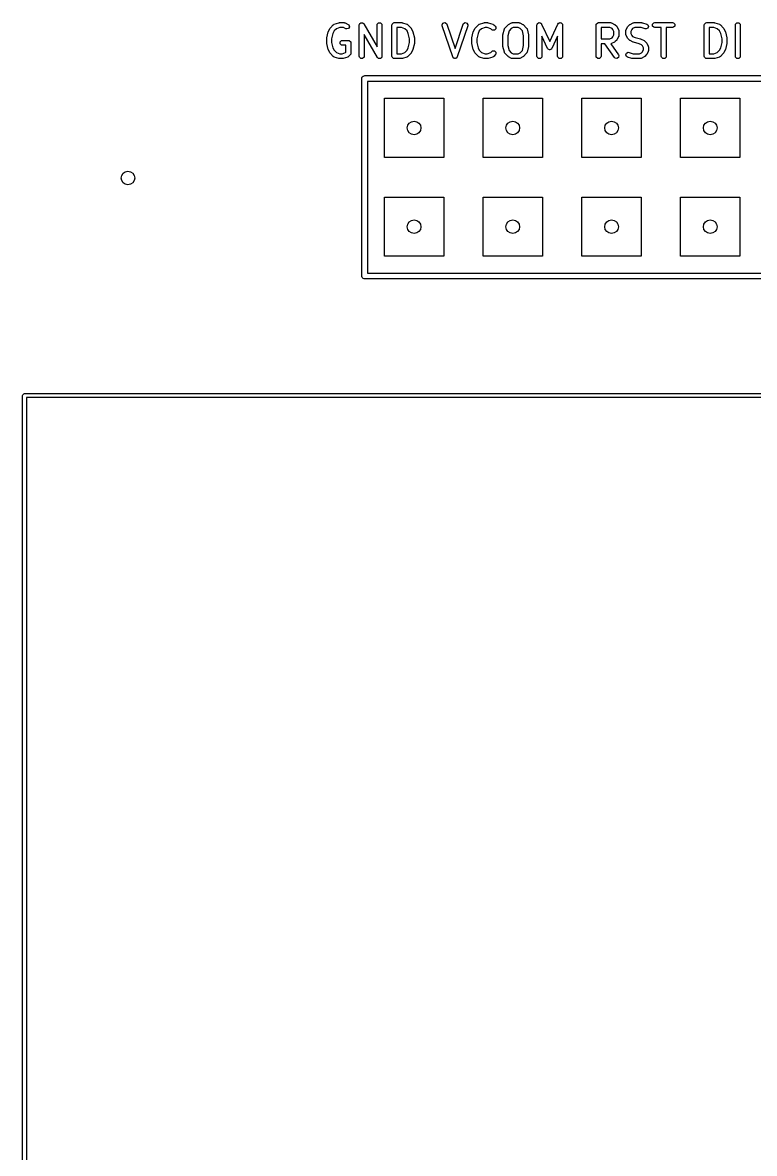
# Model space of a CAD drawing. Header units: inches. Extents: x -0.11 to 1.32, y -0.16 to 2.13.
# Drawn here: x -0.107 to 0.634, y 0.99 to 2.135 of the extents above; entities that cross this region are included whole.
import ezdxf

# ---------------------------------------------------------------- set-up
doc = ezdxf.new("R2010")
doc.units = ezdxf.units.IN
doc.header["$MEASUREMENT"] = 0
doc.layers.add('BLACK', color=250, linetype='CONTINUOUS')

msp = doc.modelspace()

# ---------------------------------------------------------------- linework, layer by layer
at = {"layer": 'BLACK', "linetype": 'CONTINUOUS'}
for p, q in [((0.205, 2.1297), (0.208, 2.1327)), ((0.208, 2.1327), (0.2081, 2.1328)), ((0.2081, 2.1328), (0.2085, 2.133)), ((0.2081, 2.1328), (0.2081, 2.1328)), ((0.2085, 2.133), (0.2088, 2.1333)), ((0.2088, 2.1333), (0.2089, 2.1333)), ((0.2089, 2.1333), (0.209, 2.1333)), ((0.209, 2.1333), (0.2135, 2.1348)), ((0.2147, 2.13), (0.2111, 2.1288)), ((0.2135, 2.1348), (0.2139, 2.1349)), ((0.2139, 2.1349), (0.2143, 2.135)), ((0.2143, 2.135), (0.2188, 2.135)), ((0.2182, 2.13), (0.2147, 2.13)), ((0.2207, 2.1287), (0.2182, 2.13)), ((0.2188, 2.135), (0.2189, 2.1349)), ((0.2189, 2.1349), (0.219, 2.135)), ((0.219, 2.135), (0.2193, 2.1348)), ((0.2193, 2.1348), (0.2197, 2.1348)), ((0.2197, 2.1348), (0.2198, 2.1347)), ((0.2198, 2.1347), (0.2199, 2.1347)), ((0.2199, 2.1347), (0.2229, 2.1332)), ((0.2229, 2.1332), (0.2237, 2.1326)), ((0.2243, 2.1308), (0.2234, 2.1291)), ((0.2237, 2.1326), (0.2243, 2.1308)), ((0.2343, 2.1325), (0.2345, 2.1334)), ((0.2343, 2.101), (0.2343, 2.1325)), ((0.2345, 2.1334), (0.2347, 2.1337)), ((0.2347, 2.1337), (0.2348, 2.134)), ((0.2348, 2.134), (0.2354, 2.1343)), ((0.2354, 2.1343), (0.2358, 2.1348)), ((0.2358, 2.1348), (0.2362, 2.1348)), ((0.2362, 2.1348), (0.2365, 2.1349)), ((0.2365, 2.1349), (0.2371, 2.1348)), ((0.2371, 2.1348), (0.2377, 2.1348)), ((0.2377, 2.1348), (0.238, 2.1345)), ((0.238, 2.1345), (0.2383, 2.1344)), ((0.2383, 2.1344), (0.2389, 2.1337)), ((0.2389, 2.1337), (0.2523, 2.1104)), ((0.2523, 2.1325), (0.2525, 2.1334)), ((0.2523, 2.1104), (0.2523, 2.1325)), ((0.2525, 2.1334), (0.2538, 2.1348)), ((0.2538, 2.1348), (0.2557, 2.1348)), ((0.2557, 2.1348), (0.2571, 2.1334)), ((0.2571, 2.1334), (0.2573, 2.1325)), ((0.2573, 2.1325), (0.2573, 2.101)), ((0.2673, 2.1325), (0.2675, 2.1334)), ((0.2673, 2.101), (0.2673, 2.1325)), ((0.2675, 2.1334), (0.2688, 2.1348)), ((0.2688, 2.1348), (0.2698, 2.135)), ((0.2698, 2.135), (0.2773, 2.135)), ((0.2769, 2.13), (0.2723, 2.13)), ((0.2723, 2.13), (0.2723, 2.1035)), ((0.2804, 2.1288), (0.2769, 2.13)), ((0.2773, 2.135), (0.2777, 2.1349)), ((0.2777, 2.1349), (0.2781, 2.1348)), ((0.2781, 2.1348), (0.2826, 2.1333)), ((0.2826, 2.1333), (0.2827, 2.1333)), ((0.2827, 2.1333), (0.2827, 2.1333)), ((0.2827, 2.1333), (0.2831, 2.133)), ((0.2831, 2.133), (0.2834, 2.1328)), ((0.2834, 2.1328), (0.2834, 2.1328)), ((0.2834, 2.1328), (0.2835, 2.1327)), ((0.2835, 2.1327), (0.2865, 2.1297)), ((0.3183, 2.1326), (0.3191, 2.1343)), ((0.3184, 2.1317), (0.3183, 2.1326)), ((0.3289, 2.1002), (0.3184, 2.1317)), ((0.3191, 2.1343), (0.3209, 2.135)), ((0.3209, 2.135), (0.3227, 2.1341)), ((0.3227, 2.1341), (0.3231, 2.1333)), ((0.3231, 2.1333), (0.3313, 2.1089)), ((0.3313, 2.1089), (0.3394, 2.1333)), ((0.3441, 2.1317), (0.3336, 2.1002)), ((0.3394, 2.1333), (0.3399, 2.1341)), ((0.3399, 2.1341), (0.3416, 2.135)), ((0.3416, 2.135), (0.3434, 2.1343)), ((0.3434, 2.1343), (0.3443, 2.1326)), ((0.3443, 2.1326), (0.3441, 2.1317)), ((0.352, 2.1297), (0.355, 2.1327)), ((0.355, 2.1327), (0.3551, 2.1328)), ((0.3551, 2.1328), (0.3555, 2.133)), ((0.3551, 2.1328), (0.3551, 2.1328)), ((0.3555, 2.133), (0.3558, 2.1333)), ((0.3558, 2.1333), (0.3559, 2.1333)), ((0.3559, 2.1333), (0.356, 2.1333)), ((0.356, 2.1333), (0.3605, 2.1348)), ((0.3617, 2.13), (0.3581, 2.1288)), ((0.3605, 2.1348), (0.3609, 2.1349)), ((0.3609, 2.1349), (0.3613, 2.135)), ((0.3613, 2.135), (0.3643, 2.135)), ((0.3639, 2.13), (0.3617, 2.13)), ((0.3674, 2.1288), (0.3639, 2.13)), ((0.3643, 2.135), (0.3646, 2.1349)), ((0.3646, 2.1349), (0.365, 2.1348)), ((0.365, 2.1348), (0.3695, 2.1333)), ((0.3695, 2.1333), (0.3697, 2.1333)), ((0.3697, 2.1333), (0.3697, 2.1333)), ((0.3697, 2.1333), (0.37, 2.133)), ((0.37, 2.133), (0.3704, 2.1328)), ((0.3704, 2.1328), (0.3704, 2.1328)), ((0.3704, 2.1328), (0.3705, 2.1327)), ((0.3705, 2.1327), (0.372, 2.1312)), ((0.372, 2.1312), (0.3726, 2.1304)), ((0.3726, 2.1304), (0.3726, 2.1285)), ((0.382, 2.1297), (0.385, 2.1327)), ((0.385, 2.1327), (0.3853, 2.133)), ((0.3853, 2.133), (0.3856, 2.1332)), ((0.3856, 2.1332), (0.3886, 2.1347)), ((0.3903, 2.13), (0.3882, 2.1289)), ((0.3886, 2.1347), (0.3888, 2.1347)), ((0.3888, 2.1347), (0.3888, 2.1348)), ((0.3888, 2.1348), (0.3892, 2.1348)), ((0.3892, 2.1348), (0.3896, 2.135)), ((0.3896, 2.135), (0.3896, 2.1349)), ((0.3896, 2.1349), (0.3898, 2.135)), ((0.3898, 2.135), (0.3958, 2.135)), ((0.3952, 2.13), (0.3903, 2.13)), ((0.3973, 2.1289), (0.3952, 2.13)), ((0.3958, 2.135), (0.3959, 2.1349)), ((0.3959, 2.1349), (0.3959, 2.135)), ((0.3959, 2.135), (0.3963, 2.1348)), ((0.3963, 2.1348), (0.3967, 2.1348)), ((0.3967, 2.1348), (0.3968, 2.1347)), ((0.3968, 2.1347), (0.3969, 2.1347)), ((0.3969, 2.1347), (0.3999, 2.1332)), ((0.3999, 2.1332), (0.4002, 2.133)), ((0.4002, 2.133), (0.4005, 2.1327)), ((0.4005, 2.1327), (0.4035, 2.1297)), ((0.4143, 2.1325), (0.4144, 2.1334)), ((0.4143, 2.101), (0.4143, 2.1325)), ((0.4144, 2.1334), (0.4148, 2.1337)), ((0.4148, 2.1337), (0.4149, 2.1341)), ((0.4149, 2.1341), (0.4154, 2.1344)), ((0.4154, 2.1344), (0.4158, 2.1348)), ((0.4158, 2.1348), (0.4162, 2.1348)), ((0.4162, 2.1348), (0.4166, 2.135)), ((0.4166, 2.135), (0.4172, 2.1348)), ((0.4172, 2.1348), (0.4177, 2.1348)), ((0.4177, 2.1348), (0.418, 2.1345)), ((0.418, 2.1345), (0.4184, 2.1343)), ((0.4184, 2.1343), (0.419, 2.1335)), ((0.419, 2.1335), (0.4272, 2.1159)), ((0.4272, 2.1159), (0.4355, 2.1335)), ((0.4355, 2.1335), (0.4361, 2.1343)), ((0.4361, 2.1343), (0.4365, 2.1345)), ((0.4365, 2.1345), (0.4368, 2.1348)), ((0.4368, 2.1348), (0.4373, 2.1348)), ((0.4373, 2.1348), (0.4379, 2.135)), ((0.4379, 2.135), (0.4383, 2.1348)), ((0.4383, 2.1348), (0.4387, 2.1348)), ((0.4387, 2.1348), (0.4391, 2.1344)), ((0.4391, 2.1344), (0.4396, 2.1341)), ((0.4396, 2.1341), (0.4397, 2.1337)), ((0.4397, 2.1337), (0.4401, 2.1334)), ((0.4401, 2.1334), (0.4402, 2.1325)), ((0.4402, 2.1325), (0.4402, 2.101)), ((0.4742, 2.1325), (0.4744, 2.1334)), ((0.4742, 2.101), (0.4742, 2.1325)), ((0.4744, 2.1334), (0.4758, 2.1348)), ((0.4758, 2.1348), (0.4767, 2.135)), ((0.4767, 2.135), (0.4887, 2.135)), ((0.4882, 2.13), (0.4792, 2.13)), ((0.4792, 2.13), (0.4792, 2.1185)), ((0.4903, 2.1289), (0.4882, 2.13)), ((0.4887, 2.135), (0.4889, 2.1349)), ((0.4889, 2.1349), (0.4889, 2.135)), ((0.4889, 2.135), (0.4893, 2.1348)), ((0.4893, 2.1348), (0.4897, 2.1348)), ((0.4897, 2.1348), (0.4897, 2.1347)), ((0.4897, 2.1347), (0.4899, 2.1347)), ((0.4899, 2.1347), (0.4929, 2.1332)), ((0.4929, 2.1332), (0.4932, 2.133)), ((0.4932, 2.133), (0.4935, 2.1327)), ((0.4935, 2.1327), (0.495, 2.1312)), ((0.495, 2.1312), (0.4952, 2.1309)), ((0.4952, 2.1309), (0.4955, 2.1306)), ((0.4955, 2.1306), (0.497, 2.1276)), ((0.5045, 2.1276), (0.506, 2.1306)), ((0.506, 2.1306), (0.5062, 2.1309)), ((0.5062, 2.1309), (0.5065, 2.1312)), ((0.5065, 2.1312), (0.508, 2.1327)), ((0.508, 2.1327), (0.5083, 2.133)), ((0.5083, 2.133), (0.5086, 2.1332)), ((0.5086, 2.1332), (0.5116, 2.1347)), ((0.5133, 2.13), (0.5112, 2.1289)), ((0.5116, 2.1347), (0.5117, 2.1347)), ((0.5117, 2.1347), (0.5118, 2.1348)), ((0.5118, 2.1348), (0.5122, 2.1348)), ((0.5122, 2.1348), (0.5126, 2.135)), ((0.5126, 2.135), (0.5126, 2.1349)), ((0.5126, 2.1349), (0.5127, 2.135)), ((0.5127, 2.135), (0.5202, 2.135)), ((0.5198, 2.13), (0.5133, 2.13)), ((0.5239, 2.1286), (0.5198, 2.13)), ((0.5202, 2.135), (0.5206, 2.1349)), ((0.5206, 2.1349), (0.521, 2.1348)), ((0.521, 2.1348), (0.5255, 2.1333)), ((0.5255, 2.1333), (0.5264, 2.1328)), ((0.5264, 2.1328), (0.5272, 2.1311)), ((0.5272, 2.1311), (0.5266, 2.1293)), ((0.5314, 2.1334), (0.5328, 2.1348)), ((0.5314, 2.1315), (0.5314, 2.1334)), ((0.5328, 2.1302), (0.5314, 2.1315)), ((0.5328, 2.1348), (0.5337, 2.135)), ((0.5337, 2.13), (0.5328, 2.1302)), ((0.5337, 2.135), (0.5517, 2.135)), ((0.5402, 2.13), (0.5337, 2.13)), ((0.5402, 2.101), (0.5402, 2.13)), ((0.5517, 2.13), (0.5452, 2.13)), ((0.5452, 2.13), (0.5452, 2.101)), ((0.5517, 2.135), (0.5527, 2.1348)), ((0.5527, 2.1302), (0.5517, 2.13)), ((0.5527, 2.1348), (0.554, 2.1334)), ((0.554, 2.1315), (0.5527, 2.1302)), ((0.554, 2.1334), (0.554, 2.1315)), ((0.5837, 2.1325), (0.5839, 2.1334)), ((0.5837, 2.101), (0.5837, 2.1325)), ((0.5839, 2.1334), (0.5853, 2.1348)), ((0.5853, 2.1348), (0.5862, 2.135)), ((0.5862, 2.135), (0.5937, 2.135)), ((0.5933, 2.13), (0.5887, 2.13)), ((0.5887, 2.13), (0.5887, 2.1035)), ((0.5969, 2.1288), (0.5933, 2.13)), ((0.5937, 2.135), (0.5941, 2.1349)), ((0.5941, 2.1349), (0.5945, 2.1348)), ((0.5945, 2.1348), (0.599, 2.1333)), ((0.599, 2.1333), (0.5991, 2.1333)), ((0.5991, 2.1333), (0.5992, 2.1333)), ((0.5992, 2.1333), (0.5995, 2.133)), ((0.5995, 2.133), (0.5999, 2.1328)), ((0.5999, 2.1328), (0.5999, 2.1328)), ((0.5999, 2.1328), (0.6, 2.1327)), ((0.6, 2.1327), (0.603, 2.1297)), ((0.6152, 2.1325), (0.6154, 2.1334)), ((0.6152, 2.101), (0.6152, 2.1325)), ((0.6154, 2.1334), (0.6168, 2.1348)), ((0.6168, 2.1348), (0.6187, 2.1348)), ((0.6187, 2.1348), (0.62, 2.1334)), ((0.62, 2.1334), (0.6202, 2.1325)), ((0.6202, 2.1325), (0.6202, 2.101)), ((0.2013, 2.1193), (0.2014, 2.1196)), ((0.2013, 2.119), (0.2013, 2.1193)), ((0.2013, 2.1145), (0.2013, 2.119)), ((0.2014, 2.1196), (0.2029, 2.1256)), ((0.2029, 2.1256), (0.203, 2.1258)), ((0.203, 2.1261), (0.2045, 2.1291)), ((0.203, 2.1258), (0.203, 2.1261)), ((0.2045, 2.1291), (0.2048, 2.1294)), ((0.2048, 2.1294), (0.205, 2.1297)), ((0.2076, 2.1241), (0.2063, 2.1187)), ((0.2063, 2.1187), (0.2063, 2.1148)), ((0.2088, 2.1265), (0.2076, 2.1241)), ((0.2111, 2.1288), (0.2088, 2.1265)), ((0.2216, 2.1285), (0.2207, 2.1287)), ((0.2234, 2.1291), (0.2216, 2.1285)), ((0.2526, 2.0997), (0.2393, 2.123)), ((0.2393, 2.123), (0.2393, 2.101)), ((0.2827, 2.1265), (0.2804, 2.1288)), ((0.2839, 2.1241), (0.2827, 2.1265)), ((0.2853, 2.1187), (0.2839, 2.1241)), ((0.2853, 2.1148), (0.2853, 2.1187)), ((0.2865, 2.1297), (0.2868, 2.1294)), ((0.2868, 2.1294), (0.287, 2.1291)), ((0.287, 2.1291), (0.2885, 2.1261)), ((0.2885, 2.1261), (0.2886, 2.1258)), ((0.2886, 2.1258), (0.2887, 2.1256)), ((0.2887, 2.1256), (0.2902, 2.1196)), ((0.2902, 2.1196), (0.2902, 2.1193)), ((0.2902, 2.1193), (0.2903, 2.119)), ((0.2903, 2.119), (0.2903, 2.1145)), ((0.3483, 2.1196), (0.3498, 2.1256)), ((0.3483, 2.1193), (0.3483, 2.1196)), ((0.3483, 2.119), (0.3483, 2.1193)), ((0.3483, 2.1145), (0.3483, 2.119)), ((0.3498, 2.1256), (0.3499, 2.1258)), ((0.3499, 2.1258), (0.35, 2.1261)), ((0.35, 2.1261), (0.3515, 2.1291)), ((0.3515, 2.1291), (0.3518, 2.1294)), ((0.3518, 2.1294), (0.352, 2.1297)), ((0.3546, 2.1241), (0.3533, 2.1187)), ((0.3533, 2.1187), (0.3533, 2.1148)), ((0.3558, 2.1265), (0.3546, 2.1241)), ((0.3581, 2.1288), (0.3558, 2.1265)), ((0.3685, 2.1277), (0.3674, 2.1288)), ((0.3693, 2.1272), (0.3685, 2.1277)), ((0.3712, 2.1272), (0.3693, 2.1272)), ((0.3726, 2.1285), (0.3712, 2.1272)), ((0.3798, 2.1226), (0.3813, 2.1286)), ((0.3798, 2.1223), (0.3798, 2.1226)), ((0.3798, 2.122), (0.3798, 2.1223)), ((0.3798, 2.1115), (0.3798, 2.122)), ((0.3813, 2.1286), (0.3814, 2.1288)), ((0.3814, 2.1289), (0.3816, 2.1292)), ((0.3814, 2.1288), (0.3814, 2.1289)), ((0.3816, 2.1292), (0.3817, 2.1294)), ((0.3817, 2.1294), (0.3818, 2.1295)), ((0.3818, 2.1295), (0.382, 2.1297)), ((0.386, 2.1267), (0.3848, 2.1217)), ((0.3848, 2.1217), (0.3848, 2.1118)), ((0.3882, 2.1289), (0.386, 2.1267)), ((0.3995, 2.1267), (0.3973, 2.1289)), ((0.4008, 2.1217), (0.3995, 2.1267)), ((0.4008, 2.1118), (0.4008, 2.1217)), ((0.4035, 2.1297), (0.4037, 2.1295)), ((0.4037, 2.1295), (0.4038, 2.1294)), ((0.4038, 2.1294), (0.4039, 2.1292)), ((0.4039, 2.1292), (0.4041, 2.1289)), ((0.4041, 2.1289), (0.4041, 2.1288)), ((0.4041, 2.1288), (0.4042, 2.1286)), ((0.4042, 2.1286), (0.4057, 2.1226)), ((0.4057, 2.1226), (0.4057, 2.1223)), ((0.4057, 2.1223), (0.4058, 2.122)), ((0.4058, 2.122), (0.4058, 2.1115)), ((0.425, 2.1089), (0.4193, 2.1212)), ((0.4193, 2.1212), (0.4193, 2.101)), ((0.4352, 2.1212), (0.4295, 2.1089)), ((0.4352, 2.101), (0.4352, 2.1212)), ((0.4792, 2.1185), (0.4882, 2.1185)), ((0.4882, 2.1185), (0.4903, 2.1195)), ((0.4912, 2.128), (0.4903, 2.1289)), ((0.4903, 2.1195), (0.4912, 2.1204)), ((0.4922, 2.1259), (0.4912, 2.128)), ((0.4912, 2.1204), (0.4922, 2.1226)), ((0.4922, 2.1226), (0.4922, 2.1259)), ((0.497, 2.1208), (0.4955, 2.1178)), ((0.497, 2.1276), (0.497, 2.1275)), ((0.497, 2.1275), (0.4971, 2.1274)), ((0.4971, 2.121), (0.497, 2.121)), ((0.497, 2.121), (0.497, 2.1208)), ((0.4971, 2.1274), (0.4971, 2.127)), ((0.4971, 2.127), (0.4972, 2.1266)), ((0.4972, 2.1218), (0.4971, 2.1214)), ((0.4971, 2.1214), (0.4971, 2.121)), ((0.4972, 2.1266), (0.4972, 2.1266)), ((0.4972, 2.1266), (0.4972, 2.1265)), ((0.4972, 2.1265), (0.4972, 2.122)), ((0.4972, 2.122), (0.4972, 2.1218)), ((0.4972, 2.1218), (0.4972, 2.1218)), ((0.5042, 2.1266), (0.5044, 2.127)), ((0.5042, 2.1265), (0.5043, 2.1266)), ((0.5043, 2.1266), (0.5042, 2.1266)), ((0.5042, 2.1235), (0.5042, 2.1265)), ((0.5043, 2.1233), (0.5042, 2.1235)), ((0.5044, 2.1229), (0.5042, 2.1233)), ((0.5042, 2.1233), (0.5043, 2.1233)), ((0.5044, 2.1274), (0.5045, 2.1275)), ((0.5044, 2.127), (0.5044, 2.1274)), ((0.5044, 2.1225), (0.5044, 2.1229)), ((0.5045, 2.1225), (0.5044, 2.1225)), ((0.5045, 2.1275), (0.5045, 2.1276)), ((0.5045, 2.1223), (0.5045, 2.1225)), ((0.506, 2.1193), (0.5045, 2.1223)), ((0.5062, 2.119), (0.506, 2.1193)), ((0.5065, 2.1187), (0.5062, 2.119)), ((0.508, 2.1172), (0.5065, 2.1187)), ((0.5103, 2.128), (0.5092, 2.1259)), ((0.5092, 2.1259), (0.5092, 2.1241)), ((0.5092, 2.1241), (0.5103, 2.1219)), ((0.5112, 2.1289), (0.5103, 2.128)), ((0.5103, 2.1219), (0.5112, 2.121)), ((0.5112, 2.121), (0.5136, 2.1198)), ((0.5136, 2.1198), (0.5193, 2.1184)), ((0.5193, 2.1184), (0.5196, 2.1183)), ((0.5249, 2.1285), (0.5239, 2.1286)), ((0.5266, 2.1293), (0.5249, 2.1285)), ((0.5992, 2.1265), (0.5969, 2.1288)), ((0.6004, 2.1241), (0.5992, 2.1265)), ((0.6017, 2.1187), (0.6004, 2.1241)), ((0.6017, 2.1148), (0.6017, 2.1187)), ((0.603, 2.1297), (0.6032, 2.1294)), ((0.6032, 2.1294), (0.6035, 2.1291)), ((0.6035, 2.1291), (0.605, 2.1261)), ((0.605, 2.1261), (0.605, 2.1258)), ((0.605, 2.1258), (0.6052, 2.1256)), ((0.6052, 2.1256), (0.6067, 2.1196)), ((0.6067, 2.1196), (0.6067, 2.1193)), ((0.6067, 2.1193), (0.6067, 2.119)), ((0.6067, 2.119), (0.6067, 2.1145)), ((0.2013, 2.1142), (0.2013, 2.1145)), ((0.2014, 2.1139), (0.2013, 2.1142)), ((0.2029, 2.1079), (0.2014, 2.1139)), ((0.203, 2.1076), (0.2029, 2.1079)), ((0.203, 2.1073), (0.203, 2.1076)), ((0.2045, 2.1043), (0.203, 2.1073)), ((0.2063, 2.1148), (0.2076, 2.1093)), ((0.2076, 2.1093), (0.2088, 2.1069)), ((0.2088, 2.1069), (0.2111, 2.1046)), ((0.215, 2.1154), (0.2163, 2.1168)), ((0.215, 2.1135), (0.215, 2.1154)), ((0.2163, 2.1122), (0.215, 2.1135)), ((0.2163, 2.1168), (0.2173, 2.117)), ((0.2173, 2.112), (0.2163, 2.1122)), ((0.2173, 2.117), (0.2233, 2.117)), ((0.2208, 2.112), (0.2173, 2.112)), ((0.2208, 2.105), (0.2208, 2.112)), ((0.2233, 2.117), (0.2242, 2.1168)), ((0.2242, 2.1168), (0.2256, 2.1154)), ((0.2256, 2.1154), (0.2258, 2.1145)), ((0.2258, 2.1145), (0.2258, 2.104)), ((0.2804, 2.1046), (0.2827, 2.1069)), ((0.2827, 2.1069), (0.2839, 2.1093)), ((0.2839, 2.1093), (0.2853, 2.1148)), ((0.2885, 2.1073), (0.287, 2.1043)), ((0.2886, 2.1076), (0.2885, 2.1073)), ((0.2887, 2.1079), (0.2886, 2.1076)), ((0.2902, 2.1139), (0.2887, 2.1079)), ((0.2903, 2.1145), (0.2902, 2.1142)), ((0.2902, 2.1142), (0.2902, 2.1139)), ((0.3483, 2.1142), (0.3483, 2.1145)), ((0.3483, 2.1139), (0.3483, 2.1142)), ((0.3498, 2.1079), (0.3483, 2.1139)), ((0.3499, 2.1076), (0.3498, 2.1079)), ((0.35, 2.1073), (0.3499, 2.1076)), ((0.3515, 2.1043), (0.35, 2.1073)), ((0.3533, 2.1148), (0.3546, 2.1093)), ((0.3546, 2.1093), (0.3558, 2.1069)), ((0.3558, 2.1069), (0.3581, 2.1046)), ((0.3798, 2.1112), (0.3798, 2.1115)), ((0.3798, 2.1109), (0.3798, 2.1112)), ((0.3813, 2.1049), (0.3798, 2.1109)), ((0.3848, 2.1118), (0.386, 2.1067)), ((0.3995, 2.1067), (0.4008, 2.1118)), ((0.4057, 2.1109), (0.4042, 2.1049)), ((0.4058, 2.1115), (0.4057, 2.1112)), ((0.4057, 2.1112), (0.4057, 2.1109)), ((0.4254, 2.1084), (0.425, 2.1089)), ((0.4254, 2.1083), (0.4254, 2.1084)), ((0.4255, 2.1082), (0.4254, 2.1083)), ((0.4256, 2.1081), (0.4255, 2.1082)), ((0.4264, 2.1078), (0.4256, 2.1081)), ((0.4271, 2.1075), (0.4264, 2.1078)), ((0.4272, 2.1075), (0.4271, 2.1075)), ((0.4274, 2.1075), (0.4272, 2.1075)), ((0.4281, 2.1078), (0.4274, 2.1075)), ((0.4289, 2.1081), (0.4281, 2.1078)), ((0.429, 2.1082), (0.4289, 2.1081)), ((0.4291, 2.1083), (0.429, 2.1082)), ((0.4295, 2.1089), (0.4291, 2.1084)), ((0.4291, 2.1084), (0.4291, 2.1083)), ((0.4829, 2.1135), (0.4792, 2.1135)), ((0.4792, 2.1135), (0.4792, 2.101)), ((0.4927, 2.0995), (0.4829, 2.1135)), ((0.4893, 2.1136), (0.489, 2.1135)), ((0.489, 2.1135), (0.4968, 2.1024)), ((0.4897, 2.1137), (0.4893, 2.1136)), ((0.4899, 2.1137), (0.4897, 2.1137)), ((0.4897, 2.1137), (0.4897, 2.1137)), ((0.4929, 2.1152), (0.4899, 2.1137)), ((0.4932, 2.1155), (0.4929, 2.1152)), ((0.4935, 2.1157), (0.4932, 2.1155)), ((0.495, 2.1172), (0.4935, 2.1157)), ((0.4952, 2.1175), (0.495, 2.1172)), ((0.4955, 2.1178), (0.4952, 2.1175)), ((0.5083, 2.117), (0.508, 2.1172)), ((0.5086, 2.1167), (0.5083, 2.117)), ((0.5116, 2.1152), (0.5086, 2.1167)), ((0.5119, 2.1152), (0.5116, 2.1152)), ((0.5121, 2.115), (0.5119, 2.1152)), ((0.5179, 2.1136), (0.5121, 2.115)), ((0.5203, 2.1124), (0.5179, 2.1136)), ((0.5196, 2.1183), (0.5199, 2.1182)), ((0.5199, 2.1182), (0.5229, 2.1167)), ((0.5212, 2.1115), (0.5203, 2.1124)), ((0.5222, 2.1094), (0.5212, 2.1115)), ((0.5212, 2.1054), (0.5222, 2.1076)), ((0.5222, 2.1076), (0.5222, 2.1094)), ((0.5229, 2.1167), (0.5232, 2.1165)), ((0.5232, 2.1165), (0.5235, 2.1162)), ((0.5235, 2.1162), (0.525, 2.1147)), ((0.525, 2.1147), (0.5252, 2.1144)), ((0.5252, 2.1144), (0.5255, 2.1141)), ((0.5255, 2.1141), (0.527, 2.1111)), ((0.527, 2.1111), (0.527, 2.111)), ((0.527, 2.111), (0.527, 2.1109)), ((0.527, 2.1109), (0.5271, 2.1105)), ((0.5271, 2.1105), (0.5272, 2.1101)), ((0.5272, 2.1101), (0.5272, 2.1101)), ((0.5272, 2.1101), (0.5272, 2.11)), ((0.5272, 2.11), (0.5272, 2.107)), ((0.5272, 2.107), (0.5272, 2.1068)), ((0.5969, 2.1046), (0.5992, 2.1069)), ((0.5992, 2.1069), (0.6004, 2.1093)), ((0.6004, 2.1093), (0.6017, 2.1148)), ((0.605, 2.1073), (0.6035, 2.1043)), ((0.6052, 2.1079), (0.605, 2.1076)), ((0.605, 2.1076), (0.605, 2.1073)), ((0.6067, 2.1139), (0.6052, 2.1079)), ((0.6067, 2.1145), (0.6067, 2.1142)), ((0.6067, 2.1142), (0.6067, 2.1139)), ((0.2048, 2.104), (0.2045, 2.1043)), ((0.205, 2.1037), (0.2048, 2.104)), ((0.208, 2.1007), (0.205, 2.1037)), ((0.2081, 2.1006), (0.208, 2.1007)), ((0.2085, 2.1004), (0.2081, 2.1006)), ((0.2081, 2.1006), (0.2081, 2.1006)), ((0.2088, 2.1002), (0.2085, 2.1004)), ((0.2089, 2.1002), (0.2088, 2.1002)), ((0.209, 2.1001), (0.2089, 2.1002)), ((0.2135, 2.0986), (0.209, 2.1001)), ((0.2111, 2.1046), (0.2147, 2.1035)), ((0.2139, 2.0985), (0.2135, 2.0986)), ((0.2143, 2.0985), (0.2139, 2.0985)), ((0.2173, 2.0985), (0.2143, 2.0985)), ((0.2147, 2.1035), (0.2169, 2.1035)), ((0.2169, 2.1035), (0.2204, 2.1046)), ((0.2177, 2.0985), (0.2173, 2.0985)), ((0.2181, 2.0986), (0.2177, 2.0985)), ((0.2226, 2.1001), (0.2181, 2.0986)), ((0.2204, 2.1046), (0.2208, 2.105)), ((0.2227, 2.1002), (0.2226, 2.1001)), ((0.2231, 2.1004), (0.2227, 2.1002)), ((0.2227, 2.1002), (0.2227, 2.1002)), ((0.2234, 2.1006), (0.2231, 2.1004)), ((0.2235, 2.1007), (0.2234, 2.1006)), ((0.2234, 2.1006), (0.2234, 2.1006)), ((0.225, 2.1022), (0.2235, 2.1007)), ((0.2256, 2.103), (0.225, 2.1022)), ((0.2258, 2.104), (0.2256, 2.103)), ((0.2345, 2.1), (0.2343, 2.101)), ((0.2358, 2.0987), (0.2345, 2.1)), ((0.2377, 2.0987), (0.2358, 2.0987)), ((0.2391, 2.1), (0.2377, 2.0987)), ((0.2393, 2.101), (0.2391, 2.1)), ((0.2532, 2.099), (0.2526, 2.0997)), ((0.2536, 2.0989), (0.2532, 2.099)), ((0.2538, 2.0987), (0.2536, 2.0989)), ((0.2545, 2.0987), (0.2538, 2.0987)), ((0.2551, 2.0985), (0.2545, 2.0987)), ((0.2554, 2.0987), (0.2551, 2.0985)), ((0.2557, 2.0987), (0.2554, 2.0987)), ((0.2562, 2.0991), (0.2557, 2.0987)), ((0.2567, 2.0994), (0.2562, 2.0991)), ((0.2568, 2.0998), (0.2567, 2.0994)), ((0.2571, 2.1), (0.2568, 2.0998)), ((0.2573, 2.101), (0.2571, 2.1)), ((0.2675, 2.1), (0.2673, 2.101)), ((0.2688, 2.0987), (0.2675, 2.1)), ((0.2698, 2.0985), (0.2688, 2.0987)), ((0.2773, 2.0985), (0.2698, 2.0985)), ((0.2723, 2.1035), (0.2769, 2.1035)), ((0.2769, 2.1035), (0.2804, 2.1046)), ((0.2777, 2.0985), (0.2773, 2.0985)), ((0.2781, 2.0986), (0.2777, 2.0985)), ((0.2826, 2.1001), (0.2781, 2.0986)), ((0.2827, 2.1002), (0.2826, 2.1001)), ((0.2831, 2.1004), (0.2827, 2.1002)), ((0.2827, 2.1002), (0.2827, 2.1002)), ((0.2834, 2.1006), (0.2831, 2.1004)), ((0.2835, 2.1007), (0.2834, 2.1006)), ((0.2834, 2.1006), (0.2834, 2.1006)), ((0.2865, 2.1037), (0.2835, 2.1007)), ((0.2868, 2.104), (0.2865, 2.1037)), ((0.287, 2.1043), (0.2868, 2.104)), ((0.3294, 2.0993), (0.3289, 2.1002)), ((0.3295, 2.0992), (0.3294, 2.0993)), ((0.3296, 2.0991), (0.3295, 2.0992)), ((0.3304, 2.0988), (0.3296, 2.0991)), ((0.3311, 2.0985), (0.3304, 2.0988)), ((0.3313, 2.0985), (0.3311, 2.0985)), ((0.3314, 2.0985), (0.3313, 2.0985)), ((0.3321, 2.0988), (0.3314, 2.0985)), ((0.3329, 2.0991), (0.3321, 2.0988)), ((0.333, 2.0992), (0.3329, 2.0991)), ((0.3331, 2.0993), (0.333, 2.0992)), ((0.3336, 2.1002), (0.3331, 2.0993)), ((0.3518, 2.104), (0.3515, 2.1043)), ((0.352, 2.1037), (0.3518, 2.104)), ((0.355, 2.1007), (0.352, 2.1037)), ((0.3551, 2.1006), (0.355, 2.1007)), ((0.3555, 2.1004), (0.3551, 2.1006)), ((0.3551, 2.1006), (0.3551, 2.1006)), ((0.3558, 2.1002), (0.3555, 2.1004)), ((0.3559, 2.1002), (0.3558, 2.1002)), ((0.356, 2.1001), (0.3559, 2.1002)), ((0.3605, 2.0986), (0.356, 2.1001)), ((0.3581, 2.1046), (0.3617, 2.1035)), ((0.3609, 2.0985), (0.3605, 2.0986)), ((0.3613, 2.0985), (0.3609, 2.0985)), ((0.3643, 2.0985), (0.3613, 2.0985)), ((0.3617, 2.1035), (0.3639, 2.1035)), ((0.3639, 2.1035), (0.3674, 2.1046)), ((0.3646, 2.0985), (0.3643, 2.0985)), ((0.365, 2.0986), (0.3646, 2.0985)), ((0.3695, 2.1001), (0.365, 2.0986)), ((0.3674, 2.1046), (0.3685, 2.1057)), ((0.3685, 2.1057), (0.3693, 2.1063)), ((0.3693, 2.1063), (0.3712, 2.1063)), ((0.3697, 2.1002), (0.3695, 2.1001)), ((0.37, 2.1004), (0.3697, 2.1002)), ((0.3697, 2.1002), (0.3697, 2.1002)), ((0.3704, 2.1006), (0.37, 2.1004)), ((0.3705, 2.1007), (0.3704, 2.1006)), ((0.3704, 2.1006), (0.3704, 2.1006)), ((0.372, 2.1022), (0.3705, 2.1007)), ((0.3712, 2.1063), (0.3726, 2.1049)), ((0.3726, 2.103), (0.372, 2.1022)), ((0.3726, 2.1049), (0.3726, 2.103)), ((0.3814, 2.1046), (0.3813, 2.1049)), ((0.3814, 2.1045), (0.3814, 2.1046)), ((0.3816, 2.1043), (0.3814, 2.1045)), ((0.3817, 2.104), (0.3816, 2.1043)), ((0.3818, 2.1039), (0.3817, 2.104)), ((0.382, 2.1037), (0.3818, 2.1039)), ((0.385, 2.1007), (0.382, 2.1037)), ((0.3853, 2.1005), (0.385, 2.1007)), ((0.3856, 2.1002), (0.3853, 2.1005)), ((0.3886, 2.0987), (0.3856, 2.1002)), ((0.386, 2.1067), (0.3882, 2.1045)), ((0.3882, 2.1045), (0.3903, 2.1035)), ((0.3888, 2.0987), (0.3886, 2.0987)), ((0.3892, 2.0986), (0.3888, 2.0987)), ((0.3888, 2.0987), (0.3888, 2.0987)), ((0.3896, 2.0985), (0.3892, 2.0986)), ((0.3898, 2.0985), (0.3896, 2.0985)), ((0.3896, 2.0985), (0.3896, 2.0985)), ((0.3958, 2.0985), (0.3898, 2.0985)), ((0.3903, 2.1035), (0.3952, 2.1035)), ((0.3952, 2.1035), (0.3973, 2.1045)), ((0.3959, 2.0985), (0.3958, 2.0985)), ((0.3963, 2.0986), (0.3959, 2.0985)), ((0.3959, 2.0985), (0.3959, 2.0985)), ((0.3967, 2.0987), (0.3963, 2.0986)), ((0.3968, 2.0987), (0.3967, 2.0987)), ((0.3969, 2.0987), (0.3968, 2.0987)), ((0.3999, 2.1002), (0.3969, 2.0987)), ((0.3973, 2.1045), (0.3995, 2.1067)), ((0.4002, 2.1005), (0.3999, 2.1002)), ((0.4005, 2.1007), (0.4002, 2.1005)), ((0.4035, 2.1037), (0.4005, 2.1007)), ((0.4037, 2.1039), (0.4035, 2.1037)), ((0.4038, 2.104), (0.4037, 2.1039)), ((0.4039, 2.1043), (0.4038, 2.104)), ((0.4041, 2.1045), (0.4039, 2.1043)), ((0.4042, 2.1049), (0.4041, 2.1046)), ((0.4041, 2.1046), (0.4041, 2.1045)), ((0.4144, 2.1), (0.4143, 2.101)), ((0.4158, 2.0987), (0.4144, 2.1)), ((0.4177, 2.0987), (0.4158, 2.0987)), ((0.4191, 2.1), (0.4177, 2.0987)), ((0.4193, 2.101), (0.4191, 2.1)), ((0.4354, 2.1), (0.4352, 2.101)), ((0.4368, 2.0987), (0.4354, 2.1)), ((0.4387, 2.0987), (0.4368, 2.0987)), ((0.4401, 2.1), (0.4387, 2.0987)), ((0.4402, 2.101), (0.4401, 2.1)), ((0.4744, 2.1), (0.4742, 2.101)), ((0.4758, 2.0987), (0.4744, 2.1)), ((0.4777, 2.0987), (0.4758, 2.0987)), ((0.4791, 2.1), (0.4777, 2.0987)), ((0.4792, 2.101), (0.4791, 2.1)), ((0.4934, 2.0989), (0.4927, 2.0995)), ((0.4953, 2.0985), (0.4934, 2.0989)), ((0.4968, 2.0996), (0.4953, 2.0985)), ((0.4968, 2.1024), (0.4972, 2.1015)), ((0.4972, 2.1015), (0.4968, 2.0996)), ((0.5042, 2.1023), (0.5049, 2.1041)), ((0.5051, 2.1006), (0.5042, 2.1023)), ((0.5049, 2.1041), (0.5066, 2.105)), ((0.5059, 2.1001), (0.5051, 2.1006)), ((0.5104, 2.0986), (0.5059, 2.1001)), ((0.5066, 2.105), (0.5075, 2.1048)), ((0.5075, 2.1048), (0.5116, 2.1035)), ((0.5108, 2.0985), (0.5104, 2.0986)), ((0.5112, 2.0985), (0.5108, 2.0985)), ((0.5187, 2.0985), (0.5112, 2.0985)), ((0.5116, 2.1035), (0.5181, 2.1035)), ((0.5181, 2.1035), (0.5203, 2.1045)), ((0.5189, 2.0985), (0.5187, 2.0985)), ((0.5193, 2.0986), (0.5189, 2.0985)), ((0.5189, 2.0985), (0.5189, 2.0985)), ((0.5197, 2.0987), (0.5193, 2.0986)), ((0.5199, 2.0987), (0.5197, 2.0987)), ((0.5197, 2.0987), (0.5197, 2.0987)), ((0.5229, 2.1002), (0.5199, 2.0987)), ((0.5203, 2.1045), (0.5212, 2.1054)), ((0.5232, 2.1005), (0.5229, 2.1002)), ((0.5235, 2.1007), (0.5232, 2.1005)), ((0.525, 2.1022), (0.5235, 2.1007)), ((0.5252, 2.1025), (0.525, 2.1022)), ((0.5255, 2.1028), (0.5252, 2.1025)), ((0.527, 2.1058), (0.5255, 2.1028)), ((0.5271, 2.1064), (0.527, 2.106)), ((0.527, 2.106), (0.527, 2.106)), ((0.527, 2.106), (0.527, 2.1058)), ((0.5272, 2.1068), (0.5271, 2.1064)), ((0.5272, 2.1068), (0.5272, 2.1068)), ((0.5404, 2.1), (0.5402, 2.101)), ((0.5418, 2.0987), (0.5404, 2.1)), ((0.5437, 2.0987), (0.5418, 2.0987)), ((0.545, 2.1), (0.5437, 2.0987)), ((0.5452, 2.101), (0.545, 2.1)), ((0.5839, 2.1), (0.5837, 2.101)), ((0.5853, 2.0987), (0.5839, 2.1)), ((0.5862, 2.0985), (0.5853, 2.0987)), ((0.5937, 2.0985), (0.5862, 2.0985)), ((0.5887, 2.1035), (0.5933, 2.1035)), ((0.5933, 2.1035), (0.5969, 2.1046)), ((0.5941, 2.0985), (0.5937, 2.0985)), ((0.5945, 2.0986), (0.5941, 2.0985)), ((0.599, 2.1001), (0.5945, 2.0986)), ((0.5991, 2.1002), (0.599, 2.1001)), ((0.5992, 2.1002), (0.5991, 2.1002)), ((0.5995, 2.1004), (0.5992, 2.1002)), ((0.5999, 2.1006), (0.5995, 2.1004)), ((0.6, 2.1007), (0.5999, 2.1006)), ((0.5999, 2.1006), (0.5999, 2.1006)), ((0.603, 2.1037), (0.6, 2.1007)), ((0.6032, 2.104), (0.603, 2.1037)), ((0.6035, 2.1043), (0.6032, 2.104)), ((0.6154, 2.1), (0.6152, 2.101)), ((0.6168, 2.0987), (0.6154, 2.1)), ((0.6187, 2.0987), (0.6168, 2.0987)), ((0.62, 2.1), (0.6187, 2.0987)), ((0.6202, 2.101), (0.62, 2.1)), ((0.2368, 2.0783), (0.2369, 2.0789)), ((0.2368, 1.8783), (0.2368, 2.0783)), ((0.2369, 2.0789), (0.2373, 2.08)), ((0.2373, 2.08), (0.2381, 2.0808)), ((0.2381, 2.0808), (0.2392, 2.0812)), ((0.2392, 2.0812), (0.2398, 2.0813)), ((0.2398, 2.0813), (0.9398, 2.0813)), ((0.2427, 2.0754), (0.2427, 1.8813)), ((0.9368, 2.0754), (0.2427, 2.0754)), ((0.2598, 1.9983), (0.2598, 2.0583)), ((0.2598, 2.0583), (0.3198, 2.0583)), ((0.3198, 2.0583), (0.3198, 1.9983)), ((0.3598, 1.9983), (0.3598, 2.0583)), ((0.3598, 2.0583), (0.4198, 2.0583)), ((0.4198, 2.0583), (0.4198, 1.9983)), ((0.4598, 1.9983), (0.4598, 2.0583)), ((0.4598, 2.0583), (0.5198, 2.0583)), ((0.5198, 2.0583), (0.5198, 1.9983)), ((0.5598, 1.9983), (0.5598, 2.0583)), ((0.5598, 2.0583), (0.6198, 2.0583)), ((0.6198, 2.0583), (0.6198, 1.9983)), ((0.3198, 1.9983), (0.2598, 1.9983)), ((0.4198, 1.9983), (0.3598, 1.9983)), ((0.5198, 1.9983), (0.4598, 1.9983)), ((0.6198, 1.9983), (0.5598, 1.9983)), ((0.2598, 1.8983), (0.2598, 1.9583)), ((0.2598, 1.9583), (0.3198, 1.9583)), ((0.3198, 1.9583), (0.3198, 1.8983)), ((0.3598, 1.8983), (0.3598, 1.9583)), ((0.3598, 1.9583), (0.4198, 1.9583)), ((0.4198, 1.9583), (0.4198, 1.8983)), ((0.4598, 1.8983), (0.4598, 1.9583)), ((0.4598, 1.9583), (0.5198, 1.9583)), ((0.5198, 1.9583), (0.5198, 1.8983)), ((0.5598, 1.8983), (0.5598, 1.9583)), ((0.5598, 1.9583), (0.6198, 1.9583)), ((0.6198, 1.9583), (0.6198, 1.8983)), ((0.3198, 1.8983), (0.2598, 1.8983)), ((0.4198, 1.8983), (0.3598, 1.8983)), ((0.5198, 1.8983), (0.4598, 1.8983)), ((0.6198, 1.8983), (0.5598, 1.8983)), ((0.2369, 1.8778), (0.2368, 1.8783)), ((0.2427, 1.8813), (0.9368, 1.8813)), ((0.2373, 1.8767), (0.2369, 1.8778)), ((0.2381, 1.8759), (0.2373, 1.8767)), ((0.2392, 1.8755), (0.2381, 1.8759)), ((0.2398, 1.8754), (0.2392, 1.8755)), ((0.9398, 1.8754), (0.2398, 1.8754)), ((-0.1067, 1.7573), (-0.1065, 1.758)), ((-0.1067, 0.2199), (-0.1067, 1.7573)), ((-0.1065, 1.758), (-0.1055, 1.7591)), ((-0.1055, 1.7591), (-0.1047, 1.7593)), ((-0.1047, 1.7593), (1.3181, 1.7593)), ((-0.1028, 1.7553), (-0.1028, 0.2219)), ((1.3161, 1.7553), (-0.1028, 1.7553))]:
    msp.add_line(p, q, dxfattribs=at)
at = {"layer": 'BLACK'}
for centre in [(0.2898, 2.0283), (0.3898, 2.0283), (0.4898, 2.0283), (0.5898, 2.0283), (0, 1.9776), (0, 1.9776), (0.2898, 1.9283), (0.3898, 1.9283), (0.4898, 1.9283), (0.5898, 1.9283)]:
    msp.add_circle(centre, 0.00689, dxfattribs=at)
at = {"layer": 'WHITE'}
for centre in [(0.2898, 2.0283), (0.3898, 2.0283), (0.4898, 2.0283), (0.5898, 2.0283), (0.2898, 1.9283), (0.3898, 1.9283), (0.4898, 1.9283), (0.5898, 1.9283)]:
    msp.add_circle(centre, 0.00689, dxfattribs=at)

doc.saveas('drawing.dxf')
